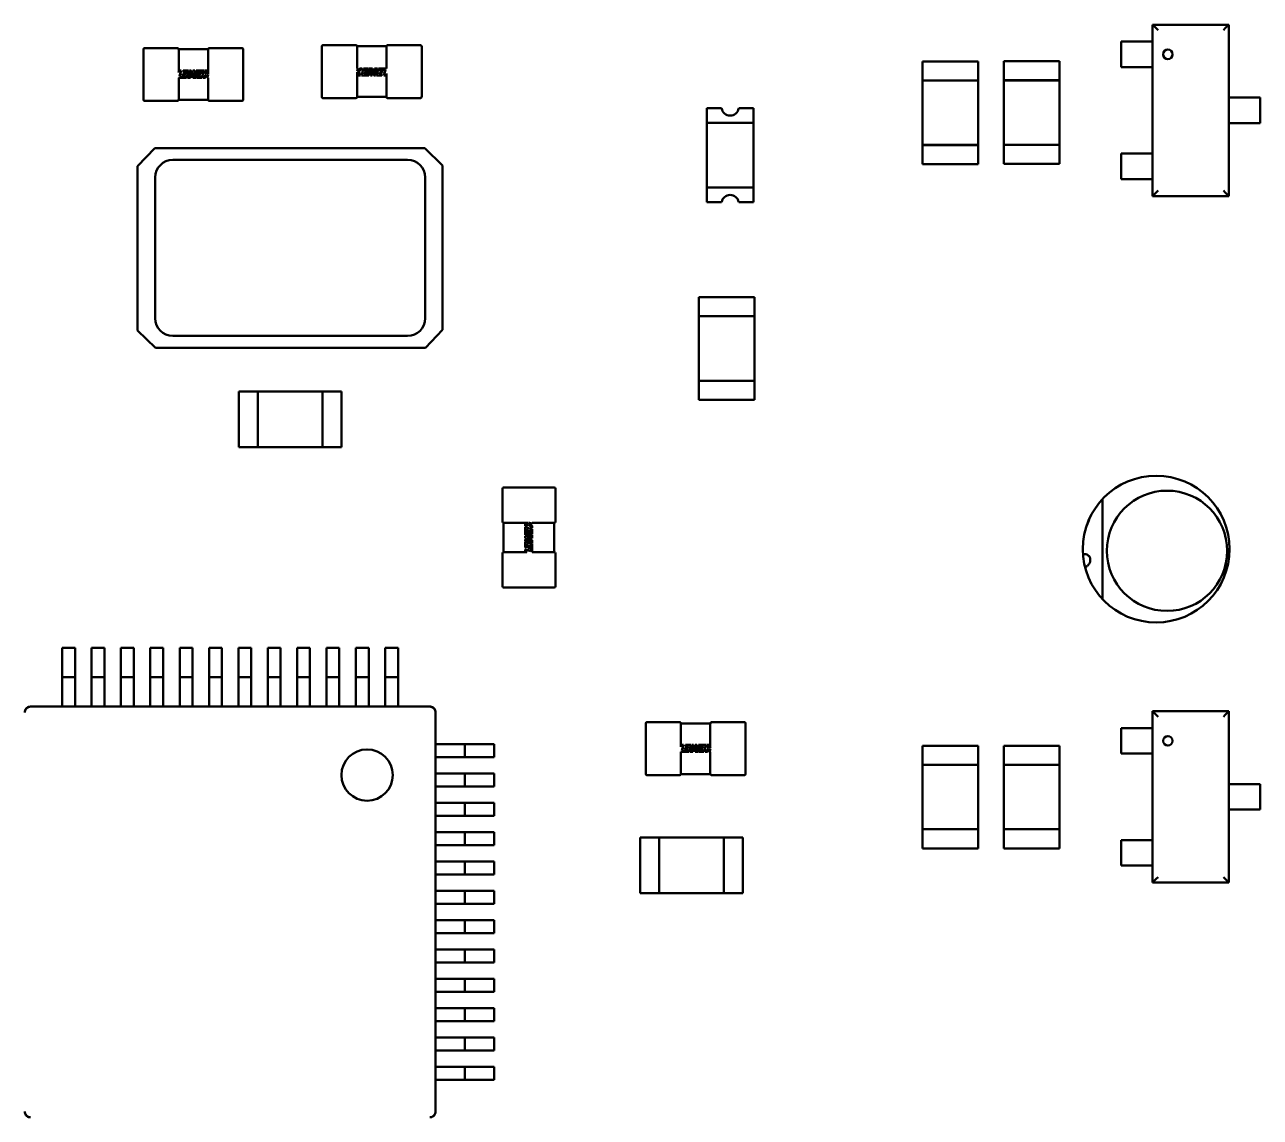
# Model space of a CAD drawing. Header units: millimetres. Extents: x -106 to 841, y -50 to 594.
# Drawn here: x 257.99 to 279.04, y 335.86 to 354.48 of the extents above; entities that cross this region are included whole.
import ezdxf

# ---------------------------------------------------------------- set-up
doc = ezdxf.new("R2010")
doc.units = ezdxf.units.MM
doc.layers.add('Visible (ISO)', color=7, linetype='Continuous', lineweight=50)

msp = doc.modelspace()

# ---------------------------------------------------------------- linework, layer by layer
at = {"layer": 'Visible (ISO)'}
for p, q in [((277.207, 351.558), (277.207, 354.478)), ((277.207, 354.478), (277.268, 354.417)), ((277.207, 354.478), (278.507, 354.478)), ((277.3, 354.385), (277.268, 354.417)), ((278.445, 354.417), (278.413, 354.385)), ((278.507, 354.478), (278.445, 354.417)), ((278.507, 351.558), (278.507, 354.478)), ((260.033, 354.08), (260.595, 354.08)), ((261.133, 354.08), (261.695, 354.08)), ((263.054, 353.247), (263.054, 354.11)), ((263.072, 354.128), (263.635, 354.128)), ((263.654, 354.11), (264.154, 354.11)), ((263.654, 354.11), (263.654, 354.091)), ((263.654, 354.091), (263.654, 353.733)), ((264.154, 354.11), (264.154, 354.091)), ((264.154, 354.091), (264.154, 353.733)), ((264.172, 354.128), (264.735, 354.128)), ((264.754, 354.11), (264.754, 353.247)), ((276.672, 354.191), (276.829, 354.191)), ((276.672, 353.756), (276.672, 354.191)), ((276.829, 354.191), (276.936, 354.191)), ((276.936, 354.191), (276.976, 354.191)), ((277.083, 354.191), (276.976, 354.191)), ((277.083, 354.191), (277.207, 354.191)), ((277.207, 353.756), (277.207, 354.191)), ((260.014, 353.199), (260.014, 354.061)), ((260.614, 354.061), (261.114, 354.061)), ((260.614, 354.043), (260.614, 354.061)), ((260.614, 353.664), (260.614, 354.043)), ((261.114, 354.043), (261.114, 354.061)), ((261.114, 353.638), (261.114, 354.043)), ((261.714, 354.061), (261.714, 353.199)), ((260.623, 353.696), (260.613, 353.661)), ((260.658, 353.696), (260.623, 353.696)), ((260.63, 353.599), (260.658, 353.696)), ((260.693, 353.696), (260.686, 353.673)), ((260.686, 353.673), (260.743, 353.673)), ((260.784, 353.696), (260.693, 353.696)), ((260.743, 353.673), (260.734, 353.643)), ((260.749, 353.575), (260.784, 353.696)), ((260.798, 353.696), (260.763, 353.575)), ((260.855, 353.696), (260.798, 353.588)), ((260.798, 353.588), (260.829, 353.696)), ((260.829, 353.696), (260.798, 353.696)), ((260.816, 353.575), (260.859, 353.661)), ((260.859, 353.661), (260.854, 353.575)), ((260.887, 353.696), (260.855, 353.696)), ((260.911, 353.696), (260.881, 353.589)), ((260.881, 353.589), (260.887, 353.696)), ((260.905, 353.575), (260.933, 353.673)), ((261.041, 353.696), (260.911, 353.696)), ((260.933, 353.673), (261, 353.673)), ((261, 353.673), (260.992, 353.643)), ((261.006, 353.575), (261.041, 353.696)), ((261.091, 353.696), (261.054, 353.696)), ((261.054, 353.696), (261.081, 353.63)), ((261.115, 353.636), (261.091, 353.696)), ((263.703, 353.733), (263.653, 353.683)), ((263.653, 353.686), (263.666, 353.733)), ((263.666, 353.733), (263.653, 353.733)), ((263.653, 353.672), (263.677, 353.613)), ((263.654, 353.688), (263.654, 353.684)), ((263.654, 353.671), (263.654, 353.266)), ((263.686, 353.678), (263.742, 353.733)), ((263.713, 353.613), (263.686, 353.678)), ((263.742, 353.733), (263.703, 353.733)), ((263.761, 353.733), (263.727, 353.613)), ((263.85, 353.733), (263.761, 353.733)), ((263.768, 353.636), (263.776, 353.666)), ((263.776, 353.666), (263.828, 353.666)), ((263.782, 353.688), (263.789, 353.71)), ((263.834, 353.688), (263.782, 353.688)), ((263.789, 353.71), (263.844, 353.71)), ((263.828, 353.666), (263.834, 353.688)), ((263.862, 353.733), (263.834, 353.636)), ((263.844, 353.71), (263.85, 353.733)), ((263.856, 353.613), (263.887, 353.72)), ((263.914, 353.733), (263.862, 353.733)), ((263.887, 353.72), (263.881, 353.613)), ((263.952, 353.733), (263.909, 353.647)), ((263.909, 353.647), (263.914, 353.733)), ((263.913, 353.613), (263.97, 353.72)), ((263.97, 353.72), (263.939, 353.613)), ((264.004, 353.733), (263.952, 353.733)), ((263.97, 353.613), (264.004, 353.733)), ((264.019, 353.733), (263.984, 353.613)), ((264.154, 353.733), (264.019, 353.733)), ((264.025, 353.636), (264.033, 353.666)), ((264.033, 353.666), (264.085, 353.666)), ((264.04, 353.688), (264.046, 353.71)), ((264.091, 353.688), (264.04, 353.688)), ((264.046, 353.71), (264.101, 353.71)), ((264.085, 353.666), (264.091, 353.688)), ((264.101, 353.71), (264.138, 353.71)), ((264.138, 353.71), (264.11, 353.613)), ((273.286, 353.528), (273.286, 353.852)), ((273.286, 353.852), (274.235, 353.852)), ((274.235, 353.852), (274.235, 353.528)), ((274.674, 353.531), (274.674, 353.855)), ((274.674, 353.855), (275.623, 353.855)), ((275.623, 353.855), (275.623, 353.531)), ((276.672, 353.756), (276.829, 353.756)), ((276.829, 353.756), (276.936, 353.756)), ((276.936, 353.756), (276.976, 353.756)), ((277.083, 353.756), (276.976, 353.756)), ((277.083, 353.756), (277.207, 353.756)), ((260.613, 353.575), (260.749, 353.575)), ((260.614, 353.218), (260.614, 353.575)), ((260.666, 353.598), (260.63, 353.599)), ((260.721, 353.598), (260.666, 353.598)), ((260.683, 353.643), (260.676, 353.621)), ((260.676, 353.621), (260.728, 353.621)), ((260.734, 353.643), (260.683, 353.643)), ((260.728, 353.621), (260.721, 353.598)), ((260.763, 353.575), (260.816, 353.575)), ((260.854, 353.575), (260.905, 353.575)), ((260.924, 353.598), (260.917, 353.575)), ((260.917, 353.575), (261.006, 353.575)), ((260.979, 353.598), (260.924, 353.598)), ((260.94, 353.643), (260.934, 353.621)), ((260.934, 353.621), (260.985, 353.621)), ((260.992, 353.643), (260.94, 353.643)), ((260.985, 353.621), (260.979, 353.598)), ((261.081, 353.63), (261.025, 353.575)), ((261.025, 353.575), (261.065, 353.575)), ((261.065, 353.575), (261.115, 353.626)), ((261.115, 353.623), (261.101, 353.575)), ((261.101, 353.575), (261.115, 353.575)), ((261.114, 353.62), (261.114, 353.625)), ((261.114, 353.218), (261.114, 353.575)), ((263.677, 353.613), (263.713, 353.613)), ((263.727, 353.613), (263.856, 353.613)), ((263.834, 353.636), (263.768, 353.636)), ((263.881, 353.613), (263.913, 353.613)), ((263.939, 353.613), (263.97, 353.613)), ((263.984, 353.613), (264.075, 353.613)), ((264.082, 353.636), (264.025, 353.636)), ((264.075, 353.613), (264.082, 353.636)), ((264.11, 353.613), (264.144, 353.613)), ((264.144, 353.613), (264.154, 353.647)), ((264.154, 353.645), (264.154, 353.266)), ((274.235, 353.528), (273.286, 353.528)), ((273.286, 352.428), (273.286, 353.527)), ((273.286, 353.527), (274.235, 353.527)), ((274.235, 353.527), (274.235, 352.428)), ((275.623, 353.531), (274.674, 353.531)), ((274.674, 352.431), (274.674, 353.53)), ((274.674, 353.53), (275.623, 353.53)), ((275.623, 353.53), (275.623, 352.431)), ((263.654, 353.266), (263.654, 353.247)), ((264.154, 353.247), (263.654, 353.247)), ((264.154, 353.266), (264.154, 353.247)), ((278.507, 353.236), (278.631, 353.236)), ((278.507, 352.801), (278.507, 353.236)), ((278.631, 353.236), (278.738, 353.236)), ((278.778, 353.236), (278.738, 353.236)), ((278.885, 353.236), (278.778, 353.236)), ((278.885, 353.236), (279.042, 353.236)), ((279.042, 352.801), (279.042, 353.236)), ((260.595, 353.18), (260.033, 353.18)), ((260.614, 353.199), (260.614, 353.218)), ((261.114, 353.199), (260.614, 353.199)), ((261.114, 353.199), (261.114, 353.218)), ((261.695, 353.18), (261.133, 353.18)), ((263.635, 353.228), (263.072, 353.228)), ((264.735, 353.228), (264.172, 353.228)), ((269.864, 353.053), (269.61, 353.053)), ((269.61, 353.053), (269.61, 352.803)), ((270.41, 353.053), (270.156, 353.053)), ((270.41, 352.803), (270.41, 353.053)), ((269.61, 352.765), (269.61, 352.803)), ((269.61, 352.803), (270.41, 352.803)), ((269.61, 352.765), (269.61, 352.665)), ((269.61, 351.84), (269.61, 352.665)), ((270.41, 352.765), (270.41, 352.803)), ((270.41, 352.765), (270.41, 352.665)), ((270.41, 351.84), (270.41, 352.665)), ((278.507, 352.801), (278.631, 352.801)), ((278.631, 352.801), (278.738, 352.801)), ((278.778, 352.801), (278.738, 352.801)), ((278.885, 352.801), (278.778, 352.801)), ((278.885, 352.801), (279.042, 352.801)), ((274.235, 352.428), (273.286, 352.428)), ((273.286, 352.103), (273.286, 352.427)), ((273.286, 352.427), (274.235, 352.427)), ((274.235, 352.427), (274.235, 352.103)), ((275.623, 352.431), (274.674, 352.431)), ((274.674, 352.106), (274.674, 352.43)), ((274.674, 352.43), (275.623, 352.43)), ((275.623, 352.43), (275.623, 352.106)), ((259.911, 352.066), (260.207, 352.372)), ((260.207, 352.372), (264.807, 352.372)), ((264.807, 352.372), (265.111, 352.077)), ((276.672, 352.281), (276.829, 352.281)), ((276.672, 351.846), (276.672, 352.281)), ((276.829, 352.281), (276.936, 352.281)), ((276.936, 352.281), (276.976, 352.281)), ((277.083, 352.281), (276.976, 352.281)), ((277.083, 352.281), (277.207, 352.281)), ((277.207, 351.846), (277.207, 352.281)), ((259.911, 349.267), (259.911, 352.066)), ((260.514, 352.174), (264.514, 352.174)), ((265.111, 352.077), (265.111, 349.277)), ((274.235, 352.103), (273.286, 352.103)), ((275.623, 352.106), (274.674, 352.106)), ((260.214, 349.474), (260.214, 351.874)), ((264.814, 351.874), (264.814, 349.474)), ((269.61, 351.84), (269.61, 351.74)), ((270.41, 351.84), (270.41, 351.74)), ((276.672, 351.846), (276.829, 351.846)), ((276.829, 351.846), (276.936, 351.846)), ((276.936, 351.846), (276.976, 351.846)), ((277.083, 351.846), (276.976, 351.846)), ((277.083, 351.846), (277.207, 351.846)), ((269.61, 351.703), (269.61, 351.74)), ((270.41, 351.703), (269.61, 351.703)), ((269.61, 351.703), (269.61, 351.453)), ((270.41, 351.703), (270.41, 351.74)), ((270.41, 351.453), (270.41, 351.703)), ((277.207, 351.558), (277.268, 351.62)), ((277.207, 351.558), (278.507, 351.558)), ((277.3, 351.652), (277.268, 351.62)), ((278.413, 351.652), (278.445, 351.62)), ((278.507, 351.558), (278.445, 351.62)), ((269.61, 351.453), (269.864, 351.453)), ((270.156, 351.453), (270.41, 351.453)), ((269.477, 349.509), (269.477, 349.833)), ((269.477, 349.833), (270.426, 349.833)), ((270.426, 349.833), (270.426, 349.509)), ((270.426, 349.509), (269.477, 349.509)), ((269.477, 348.409), (269.477, 349.508)), ((269.477, 349.508), (270.426, 349.508)), ((270.426, 349.508), (270.426, 348.409)), ((260.217, 348.972), (259.911, 349.267)), ((265.111, 349.277), (264.817, 348.972)), ((264.514, 349.174), (260.514, 349.174)), ((264.817, 348.972), (260.217, 348.972)), ((270.426, 348.409), (269.477, 348.409)), ((269.477, 348.084), (269.477, 348.408)), ((269.477, 348.408), (270.426, 348.408)), ((270.426, 348.408), (270.426, 348.084)), ((261.64, 347.276), (261.64, 348.225)), ((261.64, 348.225), (261.964, 348.225)), ((261.964, 348.225), (261.964, 347.276)), ((261.965, 347.276), (261.965, 348.225)), ((261.965, 348.225), (263.064, 348.225)), ((263.064, 348.225), (263.064, 347.276)), ((263.065, 347.276), (263.065, 348.225)), ((263.065, 348.225), (263.389, 348.225)), ((263.389, 348.225), (263.389, 347.276)), ((270.426, 348.084), (269.477, 348.084)), ((261.964, 347.276), (261.64, 347.276)), ((263.064, 347.276), (261.965, 347.276)), ((263.389, 347.276), (263.065, 347.276)), ((266.132, 346.007), (266.132, 346.57)), ((266.151, 346.588), (267.013, 346.588)), ((267.032, 346.57), (267.032, 346.007)), ((276.353, 346.392), (276.353, 344.688)), ((266.151, 345.488), (266.151, 345.988)), ((266.169, 345.988), (266.151, 345.988)), ((266.574, 345.988), (266.169, 345.988)), ((266.576, 345.989), (266.516, 345.965)), ((266.516, 345.965), (266.516, 345.929)), ((266.516, 345.929), (266.582, 345.956)), ((266.636, 345.881), (266.516, 345.915)), ((266.516, 345.915), (266.516, 345.786)), ((266.539, 345.808), (266.539, 345.874)), ((266.539, 345.874), (266.569, 345.866)), ((266.569, 345.866), (266.569, 345.814)), ((266.582, 345.956), (266.636, 345.9)), ((266.636, 345.939), (266.586, 345.989)), ((266.592, 345.988), (266.587, 345.988)), ((266.589, 345.989), (266.636, 345.976)), ((266.636, 345.976), (266.636, 345.989)), ((266.994, 345.988), (266.636, 345.988)), ((266.636, 345.9), (266.636, 345.939)), ((266.636, 345.792), (266.636, 345.881)), ((267.013, 345.988), (266.994, 345.988)), ((267.013, 345.988), (267.013, 345.488)), ((266.516, 345.786), (266.623, 345.755)), ((266.623, 345.755), (266.516, 345.761)), ((266.516, 345.761), (266.516, 345.729)), ((266.516, 345.729), (266.624, 345.672)), ((266.624, 345.672), (266.516, 345.703)), ((266.516, 345.703), (266.516, 345.672)), ((266.516, 345.672), (266.636, 345.638)), ((266.636, 345.623), (266.516, 345.658)), ((266.516, 345.658), (266.516, 345.567)), ((266.636, 345.78), (266.539, 345.808)), ((266.636, 345.691), (266.551, 345.733)), ((266.551, 345.733), (266.636, 345.729)), ((266.569, 345.814), (266.591, 345.808)), ((266.591, 345.808), (266.591, 345.86)), ((266.591, 345.86), (266.614, 345.853)), ((266.614, 345.853), (266.614, 345.798)), ((266.614, 345.798), (266.636, 345.792)), ((266.636, 345.729), (266.636, 345.78)), ((266.636, 345.638), (266.636, 345.691)), ((266.132, 344.907), (266.132, 345.47)), ((266.169, 345.488), (266.151, 345.488)), ((266.548, 345.488), (266.169, 345.488)), ((266.516, 345.567), (266.539, 345.56)), ((266.613, 345.504), (266.516, 345.532)), ((266.516, 345.532), (266.516, 345.498)), ((266.516, 345.498), (266.551, 345.488)), ((266.539, 345.56), (266.539, 345.617)), ((266.539, 345.617), (266.569, 345.609)), ((266.569, 345.609), (266.569, 345.557)), ((266.569, 345.557), (266.591, 345.551)), ((266.591, 345.551), (266.591, 345.602)), ((266.591, 345.602), (266.614, 345.596)), ((266.614, 345.596), (266.613, 345.541)), ((266.613, 345.541), (266.613, 345.504)), ((266.636, 345.488), (266.636, 345.623)), ((266.994, 345.488), (266.636, 345.488)), ((267.013, 345.488), (266.994, 345.488)), ((267.032, 345.47), (267.032, 344.907)), ((276.021, 345.451), (276.026, 345.452)), ((276.026, 345.452), (276.051, 345.456)), ((276.071, 345.24), (276.055, 345.236)), ((267.013, 344.888), (266.151, 344.888)), ((258.851, 343.856), (258.631, 343.856)), ((258.631, 343.456), (258.631, 343.856)), ((258.851, 343.456), (258.851, 343.856)), ((259.351, 343.856), (259.131, 343.856)), ((259.131, 343.456), (259.131, 343.856)), ((259.351, 343.456), (259.351, 343.856)), ((259.851, 343.856), (259.631, 343.856)), ((259.631, 343.456), (259.631, 343.856)), ((259.851, 343.456), (259.851, 343.856)), ((260.351, 343.856), (260.131, 343.856)), ((260.131, 343.456), (260.131, 343.856)), ((260.351, 343.456), (260.351, 343.856)), ((260.851, 343.856), (260.631, 343.856)), ((260.631, 343.456), (260.631, 343.856)), ((260.851, 343.456), (260.851, 343.856)), ((261.351, 343.856), (261.131, 343.856)), ((261.131, 343.456), (261.131, 343.856)), ((261.351, 343.456), (261.351, 343.856)), ((261.851, 343.856), (261.631, 343.856)), ((261.631, 343.456), (261.631, 343.856)), ((261.851, 343.456), (261.851, 343.856)), ((262.351, 343.856), (262.131, 343.856)), ((262.131, 343.456), (262.131, 343.856)), ((262.351, 343.456), (262.351, 343.856)), ((262.851, 343.856), (262.631, 343.856)), ((262.631, 343.456), (262.631, 343.856)), ((262.851, 343.456), (262.851, 343.856)), ((263.351, 343.856), (263.131, 343.856)), ((263.131, 343.456), (263.131, 343.856)), ((263.351, 343.456), (263.351, 343.856)), ((263.851, 343.856), (263.631, 343.856)), ((263.631, 343.456), (263.631, 343.856)), ((263.851, 343.456), (263.851, 343.856)), ((264.351, 343.856), (264.131, 343.856)), ((264.131, 343.456), (264.131, 343.856)), ((264.351, 343.456), (264.351, 343.856)), ((258.631, 343.356), (258.631, 343.456)), ((258.851, 343.356), (258.631, 343.356)), ((258.631, 343.356), (258.631, 343.156)), ((258.851, 343.356), (258.851, 343.456)), ((258.851, 343.356), (258.851, 343.156)), ((259.131, 343.356), (259.131, 343.456)), ((259.351, 343.356), (259.131, 343.356)), ((259.131, 343.356), (259.131, 343.156)), ((259.351, 343.356), (259.351, 343.456)), ((259.351, 343.356), (259.351, 343.156)), ((259.631, 343.356), (259.631, 343.456)), ((259.851, 343.356), (259.631, 343.356)), ((259.631, 343.356), (259.631, 343.156)), ((259.851, 343.356), (259.851, 343.456)), ((259.851, 343.356), (259.851, 343.156)), ((260.131, 343.356), (260.131, 343.456)), ((260.351, 343.356), (260.131, 343.356)), ((260.131, 343.356), (260.131, 343.156)), ((260.351, 343.356), (260.351, 343.456)), ((260.351, 343.356), (260.351, 343.156)), ((260.631, 343.356), (260.631, 343.456)), ((260.851, 343.356), (260.631, 343.356)), ((260.631, 343.356), (260.631, 343.156)), ((260.851, 343.356), (260.851, 343.456)), ((260.851, 343.356), (260.851, 343.156)), ((261.131, 343.356), (261.131, 343.456)), ((261.351, 343.356), (261.131, 343.356)), ((261.131, 343.356), (261.131, 343.156)), ((261.351, 343.356), (261.351, 343.456)), ((261.351, 343.356), (261.351, 343.156)), ((261.631, 343.356), (261.631, 343.456)), ((261.851, 343.356), (261.631, 343.356)), ((261.631, 343.356), (261.631, 343.156)), ((261.851, 343.356), (261.851, 343.456)), ((261.851, 343.356), (261.851, 343.156)), ((262.131, 343.356), (262.131, 343.456)), ((262.351, 343.356), (262.131, 343.356)), ((262.131, 343.356), (262.131, 343.156)), ((262.351, 343.356), (262.351, 343.456)), ((262.351, 343.356), (262.351, 343.156)), ((262.631, 343.356), (262.631, 343.456)), ((262.851, 343.356), (262.631, 343.356)), ((262.631, 343.356), (262.631, 343.156)), ((262.851, 343.356), (262.851, 343.456)), ((262.851, 343.356), (262.851, 343.156)), ((263.131, 343.356), (263.131, 343.456)), ((263.351, 343.356), (263.131, 343.356)), ((263.131, 343.356), (263.131, 343.156)), ((263.351, 343.356), (263.351, 343.456)), ((263.351, 343.356), (263.351, 343.156)), ((263.631, 343.356), (263.631, 343.456)), ((263.851, 343.356), (263.631, 343.356)), ((263.631, 343.356), (263.631, 343.156)), ((263.851, 343.356), (263.851, 343.456)), ((263.851, 343.356), (263.851, 343.156)), ((264.131, 343.356), (264.131, 343.456)), ((264.351, 343.356), (264.131, 343.356)), ((264.131, 343.356), (264.131, 343.156)), ((264.351, 343.356), (264.351, 343.456)), ((264.351, 343.356), (264.351, 343.156)), ((258.631, 342.856), (258.631, 343.156)), ((258.851, 342.856), (258.851, 343.156)), ((259.131, 342.856), (259.131, 343.156)), ((259.351, 342.856), (259.351, 343.156)), ((259.631, 342.856), (259.631, 343.156)), ((259.851, 342.856), (259.851, 343.156)), ((260.131, 342.856), (260.131, 343.156)), ((260.351, 342.856), (260.351, 343.156)), ((260.631, 342.856), (260.631, 343.156)), ((260.851, 342.856), (260.851, 343.156)), ((261.131, 342.856), (261.131, 343.156)), ((261.351, 342.856), (261.351, 343.156)), ((261.631, 342.856), (261.631, 343.156)), ((261.851, 342.856), (261.851, 343.156)), ((262.131, 342.856), (262.131, 343.156)), ((262.351, 342.856), (262.351, 343.156)), ((262.631, 342.856), (262.631, 343.156)), ((262.851, 342.856), (262.851, 343.156)), ((263.131, 342.856), (263.131, 343.156)), ((263.351, 342.856), (263.351, 343.156)), ((263.631, 342.856), (263.631, 343.156)), ((263.851, 342.856), (263.851, 343.156)), ((264.131, 342.856), (264.131, 343.156)), ((264.351, 342.856), (264.351, 343.156)), ((258.091, 342.856), (258.631, 342.856)), ((258.851, 342.856), (258.631, 342.856)), ((258.851, 342.856), (259.131, 342.856)), ((259.351, 342.856), (259.131, 342.856)), ((259.351, 342.856), (259.631, 342.856)), ((259.851, 342.856), (259.631, 342.856)), ((259.851, 342.856), (260.131, 342.856)), ((260.351, 342.856), (260.131, 342.856)), ((260.351, 342.856), (260.631, 342.856)), ((260.851, 342.856), (260.631, 342.856)), ((260.851, 342.856), (261.131, 342.856)), ((261.351, 342.856), (261.131, 342.856)), ((261.351, 342.856), (261.631, 342.856)), ((261.851, 342.856), (261.631, 342.856)), ((261.851, 342.856), (262.131, 342.856)), ((262.351, 342.856), (262.131, 342.856)), ((262.351, 342.856), (262.631, 342.856)), ((262.851, 342.856), (262.631, 342.856)), ((262.851, 342.856), (263.131, 342.856)), ((263.351, 342.856), (263.131, 342.856)), ((263.351, 342.856), (263.631, 342.856)), ((263.851, 342.856), (263.631, 342.856)), ((263.851, 342.856), (264.131, 342.856)), ((264.351, 342.856), (264.131, 342.856)), ((264.351, 342.856), (264.891, 342.856)), ((264.991, 342.756), (264.991, 342.216)), ((277.207, 339.857), (277.207, 342.777)), ((277.207, 342.777), (277.268, 342.716)), ((277.207, 342.777), (278.507, 342.777)), ((277.3, 342.683), (277.268, 342.716)), ((278.445, 342.716), (278.413, 342.683)), ((278.507, 342.777), (278.445, 342.716)), ((278.507, 339.857), (278.507, 342.777)), ((268.572, 341.707), (268.572, 342.57)), ((268.591, 342.589), (269.153, 342.589)), ((269.172, 342.57), (269.672, 342.57)), ((269.172, 342.551), (269.172, 342.57)), ((269.172, 342.172), (269.172, 342.551)), ((269.672, 342.551), (269.672, 342.57)), ((269.672, 342.147), (269.672, 342.551)), ((269.691, 342.589), (270.253, 342.589)), ((270.272, 342.57), (270.272, 341.707)), ((276.672, 342.49), (276.829, 342.49)), ((276.672, 342.055), (276.672, 342.49)), ((276.829, 342.49), (276.936, 342.49)), ((276.936, 342.49), (276.976, 342.49)), ((277.083, 342.49), (276.976, 342.49)), ((277.083, 342.49), (277.207, 342.49)), ((277.207, 342.055), (277.207, 342.49)), ((264.991, 341.996), (264.991, 342.216)), ((264.991, 342.216), (265.291, 342.216)), ((265.491, 342.216), (265.291, 342.216)), ((265.491, 341.996), (265.491, 342.216)), ((265.491, 342.216), (265.591, 342.216)), ((265.591, 342.216), (265.991, 342.216)), ((265.991, 341.996), (265.991, 342.216)), ((269.181, 342.204), (269.171, 342.17)), ((269.171, 342.084), (269.307, 342.084)), ((269.172, 341.726), (269.172, 342.084)), ((269.215, 342.204), (269.181, 342.204)), ((269.187, 342.107), (269.215, 342.204)), ((269.224, 342.107), (269.187, 342.107)), ((269.279, 342.107), (269.224, 342.107)), ((269.24, 342.152), (269.234, 342.129)), ((269.234, 342.129), (269.286, 342.129)), ((269.292, 342.152), (269.24, 342.152)), ((269.25, 342.204), (269.244, 342.181)), ((269.244, 342.181), (269.301, 342.181)), ((269.341, 342.204), (269.25, 342.204)), ((269.286, 342.129), (269.279, 342.107)), ((269.301, 342.181), (269.292, 342.152)), ((269.307, 342.084), (269.341, 342.204)), ((269.356, 342.204), (269.321, 342.084)), ((269.321, 342.084), (269.374, 342.084)), ((269.412, 342.204), (269.355, 342.097)), ((269.355, 342.097), (269.386, 342.204)), ((269.386, 342.204), (269.356, 342.204)), ((269.374, 342.084), (269.417, 342.17)), ((269.444, 342.204), (269.412, 342.204)), ((269.417, 342.17), (269.412, 342.084)), ((269.412, 342.084), (269.463, 342.084)), ((269.469, 342.204), (269.438, 342.097)), ((269.438, 342.097), (269.444, 342.204)), ((269.463, 342.084), (269.491, 342.181)), ((269.599, 342.204), (269.469, 342.204)), ((269.482, 342.107), (269.475, 342.084)), ((269.475, 342.084), (269.564, 342.084)), ((269.537, 342.107), (269.482, 342.107)), ((269.491, 342.181), (269.558, 342.181)), ((269.498, 342.152), (269.491, 342.129)), ((269.491, 342.129), (269.543, 342.129)), ((269.549, 342.152), (269.498, 342.152)), ((269.543, 342.129), (269.537, 342.107)), ((269.558, 342.181), (269.549, 342.152)), ((269.564, 342.084), (269.599, 342.204)), ((269.639, 342.139), (269.583, 342.084)), ((269.583, 342.084), (269.623, 342.084)), ((269.649, 342.204), (269.612, 342.204)), ((269.612, 342.204), (269.639, 342.139)), ((269.623, 342.084), (269.673, 342.134)), ((269.673, 342.145), (269.649, 342.204)), ((269.673, 342.131), (269.659, 342.084)), ((269.659, 342.084), (269.673, 342.084)), ((269.672, 342.129), (269.672, 342.133)), ((269.672, 341.726), (269.672, 342.084)), ((273.286, 341.865), (273.286, 342.189)), ((273.286, 342.189), (274.235, 342.189)), ((274.235, 342.189), (274.235, 341.865)), ((274.674, 341.865), (274.674, 342.189)), ((274.674, 342.189), (275.623, 342.189)), ((275.623, 342.189), (275.623, 341.865)), ((264.991, 341.996), (264.991, 341.716)), ((264.991, 341.996), (265.291, 341.996)), ((265.491, 341.996), (265.291, 341.996)), ((265.491, 341.996), (265.591, 341.996)), ((265.591, 341.996), (265.991, 341.996)), ((276.672, 342.055), (276.829, 342.055)), ((276.829, 342.055), (276.936, 342.055)), ((276.936, 342.055), (276.976, 342.055)), ((277.083, 342.055), (276.976, 342.055)), ((277.083, 342.055), (277.207, 342.055)), ((264.991, 341.496), (264.991, 341.716)), ((264.991, 341.716), (265.291, 341.716)), ((265.491, 341.716), (265.291, 341.716)), ((265.491, 341.496), (265.491, 341.716)), ((265.491, 341.716), (265.591, 341.716)), ((265.591, 341.716), (265.991, 341.716)), ((265.991, 341.496), (265.991, 341.716)), ((269.153, 341.689), (268.591, 341.689)), ((269.172, 341.707), (269.172, 341.726)), ((269.672, 341.707), (269.172, 341.707)), ((269.672, 341.707), (269.672, 341.726)), ((270.253, 341.689), (269.691, 341.689)), ((274.235, 341.865), (273.286, 341.865)), ((273.286, 340.765), (273.286, 341.864)), ((273.286, 341.864), (274.235, 341.864)), ((274.235, 341.864), (274.235, 340.765)), ((275.623, 341.865), (274.674, 341.865)), ((274.674, 340.765), (274.674, 341.864)), ((274.674, 341.864), (275.623, 341.864)), ((275.623, 341.864), (275.623, 340.765)), ((264.991, 341.496), (264.991, 341.216)), ((264.991, 341.496), (265.291, 341.496)), ((265.491, 341.496), (265.291, 341.496)), ((265.491, 341.496), (265.591, 341.496)), ((265.591, 341.496), (265.991, 341.496)), ((278.507, 341.535), (278.631, 341.535)), ((278.507, 341.1), (278.507, 341.535)), ((278.631, 341.535), (278.738, 341.535)), ((278.778, 341.535), (278.738, 341.535)), ((278.885, 341.535), (278.778, 341.535)), ((278.885, 341.535), (279.042, 341.535)), ((279.042, 341.1), (279.042, 341.535)), ((264.991, 340.996), (264.991, 341.216)), ((264.991, 341.216), (265.291, 341.216)), ((265.491, 341.216), (265.291, 341.216)), ((265.491, 340.996), (265.491, 341.216)), ((265.491, 341.216), (265.591, 341.216)), ((265.591, 341.216), (265.991, 341.216)), ((265.991, 340.996), (265.991, 341.216)), ((278.507, 341.1), (278.631, 341.1)), ((278.631, 341.1), (278.738, 341.1)), ((278.778, 341.1), (278.738, 341.1)), ((278.885, 341.1), (278.778, 341.1)), ((278.885, 341.1), (279.042, 341.1)), ((264.991, 340.996), (264.991, 340.716)), ((264.991, 340.996), (265.291, 340.996)), ((265.491, 340.996), (265.291, 340.996)), ((265.491, 340.996), (265.591, 340.996)), ((265.591, 340.996), (265.991, 340.996)), ((264.991, 340.496), (264.991, 340.716)), ((264.991, 340.716), (265.291, 340.716)), ((265.491, 340.716), (265.291, 340.716)), ((265.491, 340.496), (265.491, 340.716)), ((265.491, 340.716), (265.591, 340.716)), ((265.591, 340.716), (265.991, 340.716)), ((265.991, 340.496), (265.991, 340.716)), ((268.476, 339.676), (268.476, 340.625)), ((268.476, 340.625), (268.8, 340.625)), ((268.8, 340.625), (268.8, 339.676)), ((268.801, 339.676), (268.801, 340.625)), ((268.801, 340.625), (269.9, 340.625)), ((269.9, 340.625), (269.9, 339.676)), ((269.901, 339.676), (269.901, 340.625)), ((269.901, 340.625), (270.225, 340.625)), ((270.225, 340.625), (270.225, 339.676)), ((274.235, 340.765), (273.286, 340.765)), ((273.286, 340.44), (273.286, 340.764)), ((273.286, 340.764), (274.235, 340.764)), ((274.235, 340.764), (274.235, 340.44)), ((275.623, 340.765), (274.674, 340.765)), ((274.674, 340.44), (274.674, 340.764)), ((274.674, 340.764), (275.623, 340.764)), ((275.623, 340.764), (275.623, 340.44)), ((264.991, 340.496), (264.991, 340.216)), ((264.991, 340.496), (265.291, 340.496)), ((265.491, 340.496), (265.291, 340.496)), ((265.491, 340.496), (265.591, 340.496)), ((265.591, 340.496), (265.991, 340.496)), ((274.235, 340.44), (273.286, 340.44)), ((275.623, 340.44), (274.674, 340.44)), ((276.672, 340.58), (276.829, 340.58)), ((276.672, 340.145), (276.672, 340.58)), ((276.829, 340.58), (276.936, 340.58)), ((276.936, 340.58), (276.976, 340.58)), ((277.083, 340.58), (276.976, 340.58)), ((277.083, 340.58), (277.207, 340.58)), ((277.207, 340.145), (277.207, 340.58)), ((264.991, 339.996), (264.991, 340.216)), ((264.991, 340.216), (265.291, 340.216)), ((265.491, 340.216), (265.291, 340.216)), ((265.491, 339.996), (265.491, 340.216)), ((265.491, 340.216), (265.591, 340.216)), ((265.591, 340.216), (265.991, 340.216)), ((265.991, 339.996), (265.991, 340.216)), ((264.991, 339.996), (264.991, 339.716)), ((264.991, 339.996), (265.291, 339.996)), ((265.491, 339.996), (265.291, 339.996)), ((265.491, 339.996), (265.591, 339.996)), ((265.591, 339.996), (265.991, 339.996)), ((276.672, 340.145), (276.829, 340.145)), ((276.829, 340.145), (276.936, 340.145)), ((276.936, 340.145), (276.976, 340.145)), ((277.083, 340.145), (276.976, 340.145)), ((277.083, 340.145), (277.207, 340.145)), ((277.207, 339.857), (277.268, 339.919)), ((277.207, 339.857), (278.507, 339.857)), ((277.3, 339.951), (277.268, 339.919)), ((278.413, 339.951), (278.445, 339.919)), ((278.507, 339.857), (278.445, 339.919)), ((264.991, 339.496), (264.991, 339.716)), ((264.991, 339.716), (265.291, 339.716)), ((265.491, 339.716), (265.291, 339.716)), ((265.491, 339.496), (265.491, 339.716)), ((265.491, 339.716), (265.591, 339.716)), ((265.591, 339.716), (265.991, 339.716)), ((265.991, 339.496), (265.991, 339.716)), ((268.8, 339.676), (268.476, 339.676)), ((269.9, 339.676), (268.801, 339.676)), ((270.225, 339.676), (269.901, 339.676)), ((264.991, 339.496), (264.991, 339.216)), ((264.991, 339.496), (265.291, 339.496)), ((265.491, 339.496), (265.291, 339.496)), ((265.491, 339.496), (265.591, 339.496)), ((265.591, 339.496), (265.991, 339.496)), ((264.991, 338.996), (264.991, 339.216)), ((264.991, 339.216), (265.291, 339.216)), ((265.491, 339.216), (265.291, 339.216)), ((265.491, 338.996), (265.491, 339.216)), ((265.491, 339.216), (265.591, 339.216)), ((265.591, 339.216), (265.991, 339.216)), ((265.991, 338.996), (265.991, 339.216)), ((264.991, 338.996), (264.991, 338.716)), ((264.991, 338.996), (265.291, 338.996)), ((265.491, 338.996), (265.291, 338.996)), ((265.491, 338.996), (265.591, 338.996)), ((265.591, 338.996), (265.991, 338.996)), ((264.991, 338.496), (264.991, 338.716)), ((264.991, 338.716), (265.291, 338.716)), ((265.491, 338.716), (265.291, 338.716)), ((265.491, 338.496), (265.491, 338.716)), ((265.491, 338.716), (265.591, 338.716)), ((265.591, 338.716), (265.991, 338.716)), ((265.991, 338.496), (265.991, 338.716)), ((264.991, 338.496), (264.991, 338.216)), ((264.991, 338.496), (265.291, 338.496)), ((265.491, 338.496), (265.291, 338.496)), ((265.491, 338.496), (265.591, 338.496)), ((265.591, 338.496), (265.991, 338.496)), ((264.991, 337.996), (264.991, 338.216)), ((264.991, 338.216), (265.291, 338.216)), ((265.491, 338.216), (265.291, 338.216)), ((265.491, 337.996), (265.491, 338.216)), ((265.491, 338.216), (265.591, 338.216)), ((265.591, 338.216), (265.991, 338.216)), ((265.991, 337.996), (265.991, 338.216)), ((264.991, 337.996), (264.991, 337.716)), ((264.991, 337.996), (265.291, 337.996)), ((265.491, 337.996), (265.291, 337.996)), ((265.491, 337.996), (265.591, 337.996)), ((265.591, 337.996), (265.991, 337.996)), ((264.991, 337.496), (264.991, 337.716)), ((264.991, 337.716), (265.291, 337.716)), ((265.491, 337.716), (265.291, 337.716)), ((265.491, 337.496), (265.491, 337.716)), ((265.491, 337.716), (265.591, 337.716)), ((265.591, 337.716), (265.991, 337.716)), ((265.991, 337.496), (265.991, 337.716)), ((264.991, 337.496), (264.991, 337.216)), ((264.991, 337.496), (265.291, 337.496)), ((265.491, 337.496), (265.291, 337.496)), ((265.491, 337.496), (265.591, 337.496)), ((265.591, 337.496), (265.991, 337.496)), ((264.991, 336.996), (264.991, 337.216)), ((264.991, 337.216), (265.291, 337.216)), ((265.491, 337.216), (265.291, 337.216)), ((265.491, 336.996), (265.491, 337.216)), ((265.491, 337.216), (265.591, 337.216)), ((265.591, 337.216), (265.991, 337.216)), ((265.991, 336.996), (265.991, 337.216)), ((264.991, 336.996), (264.991, 336.716)), ((264.991, 336.996), (265.291, 336.996)), ((265.491, 336.996), (265.291, 336.996)), ((265.491, 336.996), (265.591, 336.996)), ((265.591, 336.996), (265.991, 336.996)), ((264.991, 336.496), (264.991, 336.716)), ((264.991, 336.716), (265.291, 336.716)), ((265.491, 336.716), (265.291, 336.716)), ((265.491, 336.496), (265.491, 336.716)), ((265.491, 336.716), (265.591, 336.716)), ((265.591, 336.716), (265.991, 336.716)), ((265.991, 336.496), (265.991, 336.716)), ((264.991, 336.496), (264.991, 335.956)), ((264.991, 336.496), (265.291, 336.496)), ((265.491, 336.496), (265.291, 336.496)), ((265.491, 336.496), (265.591, 336.496)), ((265.591, 336.496), (265.991, 336.496))]:
    msp.add_line(p, q, dxfattribs=at)
for centre, radius in [((277.467, 353.973), 0.0812), ((277.268, 345.54), 1.25), ((277.453, 345.511), 1.025), ((277.467, 342.272), 0.0812), ((263.824, 341.689), 0.437)]:
    msp.add_circle(centre, radius, dxfattribs=at)
for centre, radius, start, end in [((260.033, 354.061), 0.0187, 90, 180), ((260.595, 354.061), 0.0187, 0, 90), ((261.133, 354.061), 0.0187, 90, 180), ((261.695, 354.061), 0.0187, 0, 90), ((263.072, 354.11), 0.0187, 90, 180), ((263.635, 354.11), 0.0187, 0, 90), ((264.172, 354.11), 0.0187, 90, 180), ((264.735, 354.11), 0.0187, 0, 90), ((263.072, 353.247), 0.0187, 180, 270), ((263.635, 353.247), 0.0187, 270, 0), ((264.172, 353.247), 0.0187, 180, 270), ((264.735, 353.247), 0.0187, 270, 0), ((260.033, 353.199), 0.0187, 180, 270), ((260.595, 353.199), 0.0187, 270, 0), ((261.133, 353.199), 0.0187, 180, 270), ((261.695, 353.199), 0.0187, 270, 0), ((270.01, 353.078), 0.148, 189.725, 350.275), ((260.514, 351.874), 0.3, 90, 180), ((264.514, 351.874), 0.3, 0, 90), ((270.01, 351.428), 0.148, 9.725, 170.275), ((260.514, 349.474), 0.3, 180, 270), ((264.514, 349.474), 0.3, 270, 0), ((266.151, 346.57), 0.0187, 90, 180), ((267.013, 346.57), 0.0187, 0, 90), ((266.151, 346.007), 0.0187, 180, 270), ((267.013, 346.007), 0.0187, 270, 0), ((266.151, 345.47), 0.0187, 90, 180), ((267.013, 345.47), 0.0187, 0, 90), ((266.151, 344.907), 0.0187, 180, 270), ((267.013, 344.907), 0.0187, 270, 0), ((268.591, 342.57), 0.0187, 90, 180), ((269.153, 342.57), 0.0187, 0, 90), ((269.691, 342.57), 0.0187, 90, 180), ((270.253, 342.57), 0.0187, 0, 90), ((268.591, 341.707), 0.0187, 180, 270), ((269.153, 341.707), 0.0187, 270, 0), ((269.691, 341.707), 0.0187, 180, 270), ((270.253, 341.707), 0.0187, 270, 0)]:
    msp.add_arc(centre, radius, start, end, dxfattribs=at)
for points, knots in [([(276.127, 346.051), (276.125, 346.043), (276.119, 346.021), (276.107, 345.985), (276.092, 345.953), (276.083, 345.936), (276.081, 345.931)], [0.1653315, 0.1653315, 0.1653315, 0.1653315, 0.1984905, 0.2610736, 0.3238685, 0.3450996, 0.3450996, 0.3450996, 0.3450996]), ([(276.051, 345.456), (276.057, 345.455), (276.07, 345.455), (276.087, 345.449), (276.104, 345.44), (276.118, 345.427), (276.131, 345.413), (276.14, 345.396), (276.146, 345.377), (276.146, 345.365), (276.146, 345.358)], [0, 0, 0, 0, 0.124858, 0.243731, 0.366149, 0.493551, 0.623064, 0.745482, 0.869635, 1, 1, 1, 1]), ([(276.131, 345.3), (276.128, 345.293), (276.121, 345.281), (276.107, 345.265), (276.091, 345.251), (276.078, 345.244), (276.071, 345.24)], [0, 0, 0, 0, 0.249047, 0.491131, 0.740083, 1, 1, 1, 1]), ([(276.146, 345.358), (276.146, 345.352), (276.146, 345.34), (276.143, 345.324), (276.139, 345.31), (276.134, 345.303), (276.131, 345.3)], [0, 0, 0, 0, 0.307977, 0.572161, 0.797061, 1, 1, 1, 1]), ([(257.991, 342.756), (257.991, 342.757), (257.991, 342.758), (257.991, 342.761), (257.991, 342.763), (257.991, 342.767), (257.992, 342.769), (257.993, 342.777), (257.994, 342.783), (257.999, 342.797), (258.003, 342.806), (258.014, 342.822), (258.021, 342.829), (258.037, 342.842), (258.047, 342.847), (258.061, 342.852), (258.066, 342.853), (258.074, 342.854), (258.078, 342.855), (258.083, 342.855), (258.084, 342.855), (258.087, 342.856), (258.089, 342.856), (258.091, 342.856)], [0, 0, 0, 0, 0.00040186, 0.00040186, 0.00091637, 0.00091637, 0.00162996, 0.00162996, 0.00336434, 0.00336434, 0.00617374, 0.00617374, 0.00914512, 0.00914512, 0.01233585, 0.01233585, 0.01381815, 0.01381815, 0.01482974, 0.01482974, 0.01534768, 0.01534768, 0.01586478, 0.01586478, 0.01586478, 0.01586478]), ([(264.891, 342.856), (264.892, 342.856), (264.894, 342.856), (264.896, 342.855), (264.898, 342.855), (264.902, 342.855), (264.904, 342.855), (264.912, 342.854), (264.918, 342.853), (264.932, 342.848), (264.941, 342.844), (264.957, 342.833), (264.964, 342.826), (264.977, 342.809), (264.982, 342.8), (264.987, 342.785), (264.988, 342.78), (264.99, 342.772), (264.99, 342.769), (264.991, 342.764), (264.991, 342.762), (264.991, 342.759), (264.991, 342.757), (264.991, 342.756)], [0, 0, 0, 0, 0.00040186, 0.00040186, 0.00091637, 0.00091637, 0.00162996, 0.00162996, 0.00336434, 0.00336434, 0.00617374, 0.00617374, 0.00914512, 0.00914512, 0.01233585, 0.01233585, 0.01381815, 0.01381815, 0.01482974, 0.01482974, 0.01534768, 0.01534768, 0.01586478, 0.01586478, 0.01586478, 0.01586478]), ([(258.091, 335.856), (258.09, 335.856), (258.088, 335.856), (258.085, 335.856), (258.084, 335.856), (258.08, 335.856), (258.077, 335.856), (258.069, 335.858), (258.064, 335.859), (258.049, 335.863), (258.041, 335.868), (258.025, 335.879), (258.018, 335.886), (258.005, 335.902), (258, 335.911), (257.995, 335.926), (257.994, 335.931), (257.992, 335.939), (257.992, 335.942), (257.991, 335.947), (257.991, 335.949), (257.991, 335.952), (257.991, 335.954), (257.991, 335.956)], [0, 0, 0, 0, 0.00040186, 0.00040186, 0.00091637, 0.00091637, 0.00162996, 0.00162996, 0.00336434, 0.00336434, 0.00617374, 0.00617374, 0.00914512, 0.00914512, 0.01233585, 0.01233585, 0.01381815, 0.01381815, 0.01482974, 0.01482974, 0.01534768, 0.01534768, 0.01586478, 0.01586478, 0.01586478, 0.01586478]), ([(264.991, 335.956), (264.991, 335.954), (264.991, 335.953), (264.991, 335.95), (264.991, 335.949), (264.99, 335.945), (264.99, 335.942), (264.989, 335.934), (264.988, 335.928), (264.983, 335.914), (264.979, 335.906), (264.968, 335.89), (264.961, 335.882), (264.945, 335.87), (264.935, 335.864), (264.92, 335.859), (264.916, 335.858), (264.907, 335.857), (264.904, 335.856), (264.899, 335.856), (264.897, 335.856), (264.894, 335.856), (264.893, 335.856), (264.891, 335.856)], [0, 0, 0, 0, 0.00040186, 0.00040186, 0.00091637, 0.00091637, 0.00162996, 0.00162996, 0.00336434, 0.00336434, 0.00617374, 0.00617374, 0.00914512, 0.00914512, 0.01233585, 0.01233585, 0.01381815, 0.01381815, 0.01482974, 0.01482974, 0.01534768, 0.01534768, 0.01586478, 0.01586478, 0.01586478, 0.01586478])]:
    msp.add_open_spline(points, degree=3, knots=knots, dxfattribs=at)
for points in [[(257.991, 342.756), (257.992, 342.807), (258.039, 342.854), (258.091, 342.855)], [(264.891, 342.855), (264.943, 342.854), (264.99, 342.807), (264.99, 342.756)], [(257.991, 335.956), (257.992, 335.904), (258.039, 335.857), (258.091, 335.856)], [(264.891, 335.856), (264.943, 335.857), (264.99, 335.904), (264.99, 335.956)]]:
    msp.add_open_spline(points, degree=3, dxfattribs=at)

doc.saveas('drawing.dxf')
